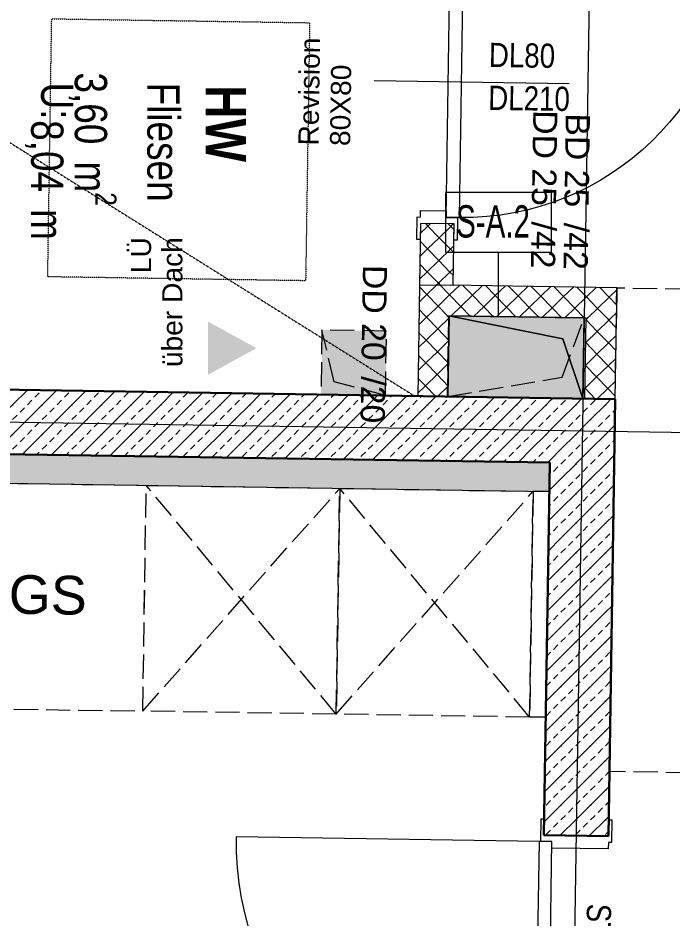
# Model space of a CAD drawing. Header units: metres. Extents: x -19025 to 34897, y -14024 to 26069.
# Drawn here: x -7452 to -5424, y 7532 to 10322 of the extents above; entities that cross this region are included whole.
import ezdxf
from ezdxf.enums import TextEntityAlignment as Align

# ---------------------------------------------------------------- set-up
doc = ezdxf.new("R2010")
doc.units = ezdxf.units.M
doc.header["$MEASUREMENT"] = 0
doc.linetypes.add('Strichlinie eng', pattern=[0.1, 0.075, -0.025])
for name, color, linetype in [('11__100 Achsraster', 7, 'Continuous'), ('120 Wand Innen tragend', 7, 'Continuous'), ('130 Wand Brandschutz', 7, 'Continuous'), ('130 Wand Innen', 7, 'Continuous'), ('230 Decke abgehaengt', 7, 'Continuous'), ('510 Moeblierung', 7, 'Continuous'), ('530 Küche', 7, 'Continuous'), ('721  Revisionstür', 7, 'Continuous'), ('721  Revisionstür Text', 7, 'Continuous'), ('810 Raumstempel', 7, 'Continuous'), ('870 Deckendurchbruchsymbol', 7, 'Continuous'), ('936 Beschriftung Aufbauten', 7, 'Continuous'), ('936 Beschriftung PP', 7, 'Continuous'), ('Neubau_130 Wand Innen', 7, 'Continuous')]:
    doc.layers.add(name, color=color, linetype=linetype)
doc.styles.add('ERSTELLTER_STIL_1', font='ARIALN.TTF')
doc.styles.add('ERSTELLTER_STIL_2', font='ARIALNB.TTF')
doc.styles.add('ERSTELLTER_STIL_3', font='arial.ttf')
doc.styles.add('ERSTELLTER_STIL_4', font='arialbd.ttf')
doc.styles.add('ERSTELLTER_STIL_7', font='ARIALN.TTF', dxfattribs={"width": 0.8})
doc.linetypes.add('Grenze Bezirk', pattern='A,0,[2,22HAUS116_412 STG1 _ 2.DG_IndexB_2026-08-161.Shx,S=0.001587,R=0,X=0,Y=0],-0.25,0', length=0.25)
pattern_1 = [(45, (0, 0), (-0.04596194, 0.04596194), [0.0195, -0.013]), (45, (-0.02298, 0.02298), (-0.04596194, 0.04596194), [0.065, 0])]
pattern_2 = [(134.12135, (0, 0), (0.03589335, 0.03480901), [0.05, 0]), (224.12135, (0, 0), (-0.03480901, 0.03589335), [0.05, 0])]
pattern_3 = [(44.1212, (0, 0), (-0.03480892, 0.03589344), [0.05, 0]), (134.1212, (0, 0), (0.03589344, 0.03480892), [0.05, 0])]
pattern_4 = [(314.12135, (0, 0), (0.03589335, 0.03480901), [0.05, 0]), (44.12135, (0, 0), (-0.03480901, 0.03589335), [0.05, 0])]

# ---------------------------------------------------------------- blocks, each defined once
blk = doc.blocks.new('HW_029_21_1', base_point=(-8.6257, 14.7354))
at = {"layer": '810 Raumstempel', "color": 7, "lineweight": 13, "char_height": 0.1, "attachment_point": 1, "rotation": 270, "style": 'ERSTELLTER_STIL_1'}
for s, insert in [('\\A1;{\\pql;\\pt0,0.05;\\fArial Narrow|b0|i0|c0|p0;\\W1.000000;3,60\\fArial Narrow|b0|i0|c0|p0;\\W1.000000;\\A1{\\H.66x;\\S^  ;}\\fArial Narrow|b0|i0|c0|p0;\\W1.000000; m\\fArial Narrow|b0|i0|c0|p0;\\W1.000000;\\A1{\\H.66x;\\S2^  ;}}', (-8.8981, 14.4567)), ('\\A1;{\\pql;\\pt0,0.05;\\fArial Narrow|b0|i0|c0|p0;\\W1.000000;8,04\\fArial Narrow|b0|i0|c0|p0;\\W1.000000;\\A1{\\H.66x;\\S^  ;}\\fArial Narrow|b0|i0|c0|p0;\\W1.000000; m\\fArial Narrow|b0|i0|c0|p0;\\W1.000000;\\A1{\\H.66x;\\S^  ;}}', (-9.0628, 14.3087))]:
    blk.add_mtext(s, dxfattribs=dict(at, insert=insert))
at = {"layer": '810 Raumstempel', "color": 7, "lineweight": 13}
for tag, height, style, p in [('DUMMY_892', 0.1, 'ERSTELLTER_STIL_1', (-8.8672, 14.4567)), ('DUMMY_891', 0.1, 'ERSTELLTER_STIL_1', (-8.7025, 14.4567)), ('perimeterCode', 0.1, 'ERSTELLTER_STIL_1', (-9.0319, 14.4254)), ('stFloorCovering', 0.1, 'ERSTELLTER_STIL_1', (-8.7025, 14.4254)), ('ROOM_NAME', 0.125, 'ERSTELLTER_STIL_2', (-8.4966, 14.4175)), ('DUMMY_890', 0.125, 'ERSTELLTER_STIL_2', (-8.4966, 14.2156))]:
    blk.add_attdef(tag, text='', height=height, rotation=270, dxfattribs=dict(at, style=style)).set_placement(p, align=Align.TOP_LEFT)
blk = doc.blocks.new('Küche-Hochschrank[13]_1', base_point=(-7.6166, 12.4582))
at = {"layer": '530 Küche', "color": 8, "linetype": 'Strichlinie eng', "lineweight": 5}
for p, q in [((-8.2165, 12.4674), (-7.6058, 13.1581)), ((-7.6166, 12.4582), (-8.2057, 13.1673))]:
    blk.add_line(p, q, dxfattribs=at)
at = {"layer": '530 Küche', "color": 8, "linetype": 'Strichlinie eng', "lineweight": 5, "flags": 128}
blk.add_lwpolyline([(-7.6166, 12.4582), (-8.2165, 12.4674), (-8.2057, 13.1673), (-7.6058, 13.1581)], close=True, dxfattribs=at)
blk = doc.blocks.new('Einbau Geschirrspüler 02 27[29]_1', base_point=(-9.4164, 12.4859))
at = {"layer": '530 Küche', "color": 8, "linetype": 'Strichlinie eng', "lineweight": 5}
for p, q in [((-9.4164, 12.4859), (-9.4056, 13.1858)), ((-9.4056, 13.1858), (-8.8057, 13.1766)), ((-8.8164, 12.4767), (-8.8057, 13.1766)), ((-9.4164, 12.4859), (-8.8164, 12.4767))]:
    blk.add_line(p, q, dxfattribs=at)
at = {"layer": '530 Küche', "color": 7, "lineweight": 13, "style": 'ERSTELLTER_STIL_3'}
blk.add_attdef('txt', text='', height=0.12, rotation=359.1212, dxfattribs=at).set_placement((-9.111, 12.8371), align=Align.MIDDLE_CENTER)
blk = doc.blocks.new('Unterschrank Einzeltür 24[73]_1', base_point=(-7.5666, 12.4574))
at = {"layer": '530 Küche', "color": 8, "linetype": 'Strichlinie eng', "lineweight": 5}
for p, q in [((-7.6166, 12.4582), (-7.6058, 13.1582)), ((-7.5558, 13.1574), (-7.6058, 13.1582)), ((-7.5666, 12.4574), (-7.5558, 13.1574)), ((-7.5666, 12.4574), (-7.6166, 12.4582))]:
    blk.add_line(p, q, dxfattribs=at)
blk = doc.blocks.new('Garderobe 01 27[78]_1', base_point=(-6.8962, 13.7823))
at = {"layer": '510 Moeblierung', "color": 253, "linetype": 'Strichlinie eng', "lineweight": 9, "true_color": 0x9f9f9f}
for p, q in [((-6.9162, 13.7826), (-6.9392, 12.2828)), ((-6.8962, 13.7823), (-6.9162, 13.7826)), ((-6.9077, 13.0324), (-6.9277, 13.0327))]:
    blk.add_line(p, q, dxfattribs=at)
at = {"layer": '510 Moeblierung', "color": 253, "linetype": 'Strichlinie eng', "lineweight": 9, "true_color": 0x9f9f9f, "flags": 128}
blk.add_lwpolyline([(-6.8962, 13.7823), (-6.9192, 12.2824), (-7.3692, 12.2894), (-7.3461, 13.7892)], close=True, dxfattribs=at)
blk = doc.blocks.new('Wand_44_1', base_point=(-7.4559, 13.1558))
at = {"layer": '130 Wand Innen', "linetype": 'Continuous', "lineweight": 13, "true_color": 0xa7a7a7}
h = blk.add_hatch(dxfattribs=at)
h.set_pattern_fill('GIPSKARTONWAND_0001', color=253, style=0, pattern_type=2)
h.set_pattern_definition([(44.1214, (0, 0), (-0.03480904, 0.03589332), [0.05, 0]), (134.1214, (0, 0), (0.03589332, 0.03480904), [0.05, 0])])
h.paths.add_polyline_path([(-7.5545, 13.2473), (-12.5402, 13.3238), (-12.5416, 13.2338), (-7.5559, 13.1573)])
at = {"layer": '130 Wand Innen', "color": 7, "linetype": 'Continuous', "lineweight": 13, "flags": 128}
for points in [[(-7.5545, 13.2473), (-12.5402, 13.3238)], [(-12.5416, 13.2338), (-7.5559, 13.1573)], [(-7.5559, 13.1573), (-7.5545, 13.2473)]]:
    blk.add_lwpolyline(points, dxfattribs=at)
blk = doc.blocks.new('Zargentür 1-Fl 27_4')
at = {"layer": '120 Wand Innen tragend', "color": 7, "linetype": 'Continuous', "lineweight": 13}
for p, q in [((0.47, 0.015), (0.47, 0.955)), ((-0.47, 0.01), (-0.54, 0.01)), ((-0.54, 0.01), (-0.54, 0)), ((-0.54, 0), (-0.49, 0)), ((-0.49, 0), (-0.49, -0.2)), ((-0.47, 0.015), (-0.47, -0.025)), ((0.47, 0.015), (-0.47, 0.015)), ((-0.47, -0.025), (-0.47, 0.01)), ((0.47, -0.025), (0.47, 0.015)), ((0.47, -0.025), (0.47, 0.01)), ((0.47, 0.01), (0.54, 0.01)), ((0.54, 0), (0.49, 0)), ((0.49, 0), (0.49, -0.2)), ((0.54, 0.01), (0.54, 0)), ((-0.45, -0.025), (-0.47, -0.025)), ((-0.47, -0.025), (0.47, -0.025)), ((-0.45, -0.2), (-0.45, -0.025)), ((0.45, -0.2), (0.45, -0.025)), ((0.45, -0.025), (0.47, -0.025)), ((-0.49, -0.2), (-0.54, -0.2)), ((-0.54, -0.2), (-0.54, -0.21)), ((-0.54, -0.21), (-0.47, -0.21)), ((-0.47, -0.21), (-0.47, -0.2)), ((-0.47, -0.2), (-0.45, -0.2)), ((0.47, -0.2), (0.45, -0.2)), ((0.47, -0.21), (0.47, -0.2)), ((0.54, -0.21), (0.47, -0.21)), ((0.49, -0.2), (0.54, -0.2)), ((0.54, -0.2), (0.54, -0.21))]:
    blk.add_line(p, q, dxfattribs=at)
at = {"layer": '120 Wand Innen tragend', "color": 7, "linetype": 'Continuous', "lineweight": 30}
for p, q in [((-0.49, -0.2), (-0.49, 0)), ((-0.49, -0.2), (-0.49, 0)), ((0.49, -0.2), (0.49, 0)), ((0.49, -0.2), (0.49, 0))]:
    blk.add_line(p, q, dxfattribs=at)
at = {"layer": '120 Wand Innen tragend', "color": 7, "linetype": 'Continuous', "lineweight": 13}
blk.add_arc((0.47, 0.015), 0.94, 90, 180, dxfattribs=at)
blk = doc.blocks.new('T Marker AUT 27_11')
at = {"layer": '120 Wand Innen tragend', "color": 7, "linetype": 'Continuous', "lineweight": 13}
blk.add_line((0, -0.6882), (0, 0.05), dxfattribs=at)
at = {"layer": '120 Wand Innen tragend', "color": 7, "lineweight": 13, "style": 'ERSTELLTER_STIL_1'}
for tag, height, rotation, p in [('DUMMY_271', 0.075, 90, (-0.0029, -0.202)), ('DUMMY_273', 0.075, 90, (0.13, -0.202)), ('DUMMY_274', 0.05, 90, (0.08, -0.0801)), ('widthPrefix1st20_0', 0.075, 90, (-0.0029, -0.4846)), ('DUMMY_272', 0.05, 90, (-0.0529, -0.1284)), ('widthPrefix1st20_1', 0.075, 90, (0.13, -0.5328)), ('DUMMY_269', 0.05, 90, (-0.0529, -0.3)), ('DUMMY_270', 0.05, 90, (0.08, -0.3)), ('AC_WIDO_ID', 0.075, 0.8787, (-0.0571, -0.7804))]:
    blk.add_attdef(tag, text='', height=height, rotation=rotation, dxfattribs=at).set_placement(p, align=Align.BOTTOM_LEFT)
for tag, height, p in [('DUMMY_268', 0.05, (0.2532, -0.0358)), ('AC_SillPrefix_STUK', 0.075, (-0.2705, -0.0765))]:
    blk.add_attdef(tag, text='', height=height, dxfattribs=at).set_placement(p, align=Align.BOTTOM_LEFT)
blk = doc.blocks.new('Wand_49_1', base_point=(-7.453, 13.3458))
at = {"layer": '120 Wand Innen tragend', "linetype": 'Continuous', "lineweight": 0, "true_color": 0x000000}
h = blk.add_hatch(dxfattribs=at)
h.set_pattern_fill('BETON__BEWEHRT_SN46_0001', color=18, style=0, pattern_type=2)
h.set_pattern_definition(pattern_1)
h.paths.add_polyline_path([(-7.5514, 13.4473), (-7.5545, 13.2473), (-7.3514, 13.4442)])
h = blk.add_hatch(dxfattribs=at)
h.set_pattern_fill('BETON__BEWEHRT_SN46_0001', color=18, style=0, pattern_type=2)
h.set_pattern_definition(pattern_1)
h.paths.add_polyline_path([(-7.5545, 13.2473), (-7.3545, 13.2442), (-7.3514, 13.4442)])
h = blk.add_hatch(dxfattribs=at)
h.set_pattern_fill('BETON__BEWEHRT_SN46_0001', color=18, style=0, pattern_type=2)
h.set_pattern_definition(pattern_1)
h.paths.add_polyline_path([(-7.5722, 12.0924), (-7.3722, 12.0894), (-7.3545, 13.2442), (-7.5545, 13.2473)])
at = {"layer": '120 Wand Innen tragend', "color": 7, "linetype": 'Continuous', "lineweight": 30}
blk.add_line((-7.3722, 12.0894), (-7.5722, 12.0924), dxfattribs=at)
at = {"layer": '120 Wand Innen tragend', "color": 7, "linetype": 'Continuous', "lineweight": 30, "flags": 128}
for points in [[(-7.3514, 13.4442), (-7.5514, 13.4473)], [(-7.3722, 12.0894), (-7.3514, 13.4442)], [(-7.5545, 13.2473), (-7.5722, 12.0924)]]:
    blk.add_lwpolyline(points, dxfattribs=at)
at = {"layer": '120 Wand Innen tragend', "color": 7, "linetype": 'Continuous', "lineweight": 13, "rotation": 89.12134547506537}
blk.add_blockref('Zargentür 1-Fl 27_4', (-7.5797, 11.6025), dxfattribs=at)
at = {"layer": '120 Wand Innen tragend', "color": 7, "lineweight": 13}
ref = blk.add_blockref('T Marker AUT 27_11', (-7.3797, 11.5994), dxfattribs=dict(at, rotation=269.1213454750654))
ref.add_attrib('widthPrefix1st20', 'DL90', dxfattribs={"color": 7, "lineweight": 13, "height": 0.075, "rotation": 359.1213, "style": 'ERSTELLTER_STIL_1'}).set_placement((-7.8872, 11.6331), align=Align.BOTTOM_LEFT)
ref.add_attrib('widthPrefix1st20_1', 'DL210', dxfattribs={"color": 7, "lineweight": 13, "height": 0.075, "rotation": 359.1213, "style": 'ERSTELLTER_STIL_1'}).set_placement((-7.9375, 11.5009), align=Align.BOTTOM_LEFT)
ref.add_attrib('AC_SillPrefix_STUK', 'STUK +11,31', dxfattribs={"color": 7, "lineweight": 13, "height": 0.075, "rotation": 269.1213, "style": 'ERSTELLTER_STIL_1'}).set_placement((-7.4614, 11.8805), align=Align.BOTTOM_LEFT)
ref.add_attrib('AC_WIDO_ID', 'GL', dxfattribs={"color": 7, "lineweight": 13, "height": 0.075, "rotation": 270, "style": 'ERSTELLTER_STIL_1'}).set_placement((-8.1821, 11.6918), align=Align.BOTTOM_LEFT)
ref.add_attrib('DUMMY_271', '98', dxfattribs={"color": 7, "lineweight": 13, "height": 0.075, "rotation": 359.1213, "style": 'ERSTELLTER_STIL_1'}).set_placement((-7.6047, 11.6288), align=Align.BOTTOM_LEFT)
ref.add_attrib('DUMMY_273', '231', dxfattribs={"color": 7, "lineweight": 13, "height": 0.075, "rotation": 359.1213, "style": 'ERSTELLTER_STIL_1'}).set_placement((-7.6067, 11.4959), align=Align.BOTTOM_LEFT)
blk = doc.blocks.new('Wanddurchbruch  - ACB')
at = {"layer": '120 Wand Innen tragend', "linetype": 'Continuous', "lineweight": 0, "true_color": 0x3f3f3f}
for points in [[(-0.1137, 0.7438), (-0.1058, 0.2287), (-0.0158, 0.2301), (-0.0237, 0.7451)], [(-0.0064, 0.7077), (0.0009, 0.2354), (0.0909, 0.2368), (0.0836, 0.7091)]]:
    blk.add_hatch(color=250, dxfattribs=at).paths.add_polyline_path(points)
at = {"layer": '120 Wand Innen tragend', "linetype": 'Continuous', "lineweight": 0, "true_color": 0xffffff}
blk.add_hatch(color=7, dxfattribs=at).paths.add_polyline_path([(-0.075, 0), (0.075, 0), (0.075, 0.2), (-0.075, 0.2)])
at = {"layer": '120 Wand Innen tragend', "color": 7, "linetype": 'Continuous', "lineweight": 18}
for p, q in [((0.075, 0.2), (-0.075, 0.2)), ((-0.075, 0), (0.075, 0.2)), ((0.075, 0), (-0.075, 0.2)), ((-0.075, 0), (0.075, 0))]:
    blk.add_line(p, q, dxfattribs=at)
at = {"layer": '120 Wand Innen tragend', "color": 7, "linetype": 'Continuous', "lineweight": 13}
for p, q in [((-0.075, 0.2), (-0.075, 0)), ((0.075, 0.2), (-0.075, 0.2)), ((0.075, 0), (0.075, 0.2)), ((-0.075, 0), (0.075, 0))]:
    blk.add_line(p, q, dxfattribs=at)
at = {"layer": '120 Wand Innen tragend', "color": 7, "lineweight": 13, "style": 'ERSTELLTER_STIL_3'}
for tag, p in [('zeileZ', (-0.0647, 0.4906)), ('mal', (0.0423, 0.4759))]:
    blk.add_attdef(tag, text='', height=0.075, rotation=270.8787, dxfattribs=at).set_placement(p, align=Align.MIDDLE_CENTER)
blk = doc.blocks.new('Wand_59_1', base_point=(-10.6311, 13.3945))
at = {"layer": '120 Wand Innen tragend', "linetype": 'Continuous', "lineweight": 0, "true_color": 0x000000}
h = blk.add_hatch(dxfattribs=at)
h.set_pattern_fill('BETON__BEWEHRT_SN46_0001', color=18, style=0, pattern_type=2)
h.set_pattern_definition(pattern_1)
h.paths.add_polyline_path([(-10.6295, 13.4945), (-10.6326, 13.2945), (-10.1458, 13.2871), (-10.1428, 13.487)])
h = blk.add_hatch(dxfattribs=at)
h.set_pattern_fill('BETON__BEWEHRT_SN46_0001', color=18, style=0, pattern_type=2)
h.set_pattern_definition(pattern_1)
h.paths.add_polyline_path([(-9.9928, 13.4847), (-9.9958, 13.2848), (-7.5545, 13.2473), (-7.5514, 13.4473)])
at = {"layer": '120 Wand Innen tragend', "color": 7, "linetype": 'Continuous', "lineweight": 30, "flags": 128}
for points in [[(-10.6295, 13.4945), (-10.6326, 13.2945)], [(-10.1428, 13.487), (-10.4425, 13.4916)], [(-7.5514, 13.4473), (-9.9928, 13.4847)], [(-10.6326, 13.2945), (-10.1458, 13.2871)], [(-9.9958, 13.2848), (-7.5545, 13.2473)]]:
    blk.add_lwpolyline(points, dxfattribs=at)
at = {"layer": '120 Wand Innen tragend', "color": 7, "linetype": 'Continuous', "lineweight": 13}
ref = blk.add_blockref('Wanddurchbruch  - ACB', (-10.0708, 13.2859), dxfattribs=dict(at, rotation=359.1211930973007))
ref.add_attrib('mal', 'WD 15/15', dxfattribs={"color": 7, "lineweight": 13, "height": 0.075, "rotation": 269.9998, "style": 'ERSTELLTER_STIL_3'}).set_placement((-10.0213, 13.7611), align=Align.MIDDLE_CENTER)
ref.add_attrib('zeileZ', 'UK=RDOK', dxfattribs={"color": 7, "lineweight": 13, "height": 0.075, "rotation": 269.9998, "style": 'ERSTELLTER_STIL_3'}).set_placement((-10.1281, 13.7774), align=Align.MIDDLE_CENTER)
blk = doc.blocks.new('Wand_61_1', base_point=(-7.8703, 13.3522))
at = {"layer": '130 Wand Brandschutz', "linetype": 'Continuous', "lineweight": 13, "true_color": 0xffaacd}
h = blk.add_hatch(dxfattribs=at)
h.set_pattern_fill('GIPSKARTONWAND_0001', color=231, style=0, pattern_type=2)
h.set_pattern_definition(pattern_2)
h.paths.add_polyline_path([(-7.96, 13.7036), (-7.865, 13.7021), (-7.9585, 13.7986)])
h = blk.add_hatch(dxfattribs=at)
h.set_pattern_fill('GIPSKARTONWAND_0001', color=231, style=0, pattern_type=2)
h.set_pattern_definition(pattern_2)
h.paths.add_polyline_path([(-7.9585, 13.7986), (-7.865, 13.7021), (-7.8635, 13.7971)])
h = blk.add_hatch(dxfattribs=at)
h.set_pattern_fill('GIPSKARTONWAND_0001', color=231, style=0, pattern_type=2)
h.set_pattern_definition(pattern_2)
h.paths.add_polyline_path([(-7.96, 13.7036), (-7.9638, 13.4536), (-7.8688, 13.4522), (-7.865, 13.7021)])
at = {"layer": '130 Wand Brandschutz', "color": 7, "linetype": 'Continuous', "lineweight": 13, "flags": 128}
for points in [[(-7.9585, 13.7986), (-7.9638, 13.4536)], [(-7.9585, 13.7986), (-7.8635, 13.7971)], [(-7.8688, 13.4522), (-7.865, 13.7021)], [(-7.8688, 13.4522), (-7.9638, 13.4536)]]:
    blk.add_lwpolyline(points, dxfattribs=at)
blk = doc.blocks.new('Wand_62_1', base_point=(-7.865, 13.7021))
at = {"layer": '130 Wand Brandschutz', "linetype": 'Continuous', "lineweight": 13, "true_color": 0xffaacd}
h = blk.add_hatch(dxfattribs=at)
h.set_pattern_fill('GIPSKARTONWAND_0001', color=231, style=0, pattern_type=2)
h.set_pattern_definition(pattern_3)
h.paths.add_polyline_path([(-7.4411, 13.7906), (-7.8635, 13.7971), (-7.865, 13.7021), (-7.4426, 13.6956)])
h = blk.add_hatch(dxfattribs=at)
h.set_pattern_fill('GIPSKARTONWAND_0001', color=231, style=0, pattern_type=2)
h.set_pattern_definition(pattern_3)
h.paths.add_polyline_path([(-7.4411, 13.7906), (-7.4426, 13.6956), (-7.3461, 13.7892)])
h = blk.add_hatch(dxfattribs=at)
h.set_pattern_fill('GIPSKARTONWAND_0001', color=231, style=0, pattern_type=2)
h.set_pattern_definition(pattern_3)
h.paths.add_polyline_path([(-7.4426, 13.6956), (-7.3476, 13.6942), (-7.3461, 13.7892)])
at = {"layer": '130 Wand Brandschutz', "color": 7, "linetype": 'Continuous', "lineweight": 13, "flags": 128}
for points in [[(-7.3461, 13.7892), (-7.8635, 13.7971)], [(-7.3461, 13.7892), (-7.3476, 13.6942)], [(-7.865, 13.7021), (-7.4426, 13.6956)]]:
    blk.add_lwpolyline(points, dxfattribs=at)
blk = doc.blocks.new('Wand_63_1', base_point=(-7.4426, 13.6956))
at = {"layer": '130 Wand Brandschutz', "linetype": 'Continuous', "lineweight": 13, "true_color": 0xffaacd}
h = blk.add_hatch(dxfattribs=at)
h.set_pattern_fill('GIPSKARTONWAND_0001', color=231, style=0, pattern_type=2)
h.set_pattern_definition([(314.1212, (0, 0), (0.03589344, 0.03480892), [0.05, 0]), (44.1212, (0, 0), (-0.03480892, 0.03589344), [0.05, 0])])
h.paths.add_polyline_path([(-7.4426, 13.6956), (-7.4464, 13.4457), (-7.3514, 13.4442), (-7.3476, 13.6942)])
at = {"layer": '130 Wand Brandschutz', "color": 7, "linetype": 'Continuous', "lineweight": 13, "flags": 128}
for points in [[(-7.4426, 13.6956), (-7.4464, 13.4457)], [(-7.3514, 13.4442), (-7.3476, 13.6942)], [(-7.4464, 13.4457), (-7.3514, 13.4442)]]:
    blk.add_lwpolyline(points, dxfattribs=at)
blk = doc.blocks.new('Zargentür 1-Fl 27_11')
at = {"layer": 'Neubau_130 Wand Innen', "color": 7, "linetype": 'Continuous', "lineweight": 13}
for p, q in [((0.42, 0.015), (0.42, 0.855)), ((-0.42, 0.01), (-0.49, 0.01)), ((-0.49, 0.01), (-0.49, 0)), ((-0.49, 0), (-0.44, 0)), ((-0.44, 0), (-0.44, -0.105)), ((-0.44, 0), (-0.44, -0.105)), ((-0.44, 0), (-0.44, -0.105)), ((-0.42, 0.015), (-0.42, -0.025)), ((0.42, 0.015), (-0.42, 0.015)), ((-0.42, -0.025), (-0.42, 0.01)), ((0.42, -0.025), (0.42, 0.015)), ((0.42, -0.025), (0.42, 0.01)), ((0.42, 0.01), (0.49, 0.01)), ((0.49, 0), (0.44, 0)), ((0.44, 0), (0.44, -0.105)), ((0.44, 0), (0.44, -0.105)), ((0.44, 0), (0.44, -0.105)), ((0.49, 0.01), (0.49, 0)), ((-0.4, -0.025), (-0.42, -0.025)), ((-0.42, -0.025), (0.42, -0.025)), ((-0.4, -0.105), (-0.4, -0.025)), ((0.4, -0.105), (0.4, -0.025)), ((0.4, -0.025), (0.42, -0.025)), ((-0.44, -0.105), (-0.49, -0.105)), ((-0.49, -0.105), (-0.49, -0.115)), ((-0.42, -0.115), (-0.42, -0.105)), ((-0.42, -0.105), (-0.4, -0.105)), ((0.42, -0.105), (0.4, -0.105)), ((0.42, -0.115), (0.42, -0.105)), ((0.44, -0.105), (0.49, -0.105)), ((0.49, -0.105), (0.49, -0.115)), ((-0.49, -0.115), (-0.42, -0.115)), ((0.49, -0.115), (0.42, -0.115))]:
    blk.add_line(p, q, dxfattribs=at)
blk.add_arc((0.42, 0.015), 0.84, 90, 180, dxfattribs=at)
blk = doc.blocks.new('T Marker 21_2')
at = {"layer": 'Neubau_130 Wand Innen', "color": 7, "linetype": 'Continuous', "lineweight": 13}
blk.add_line((0, -0.455), (0, 0.15), dxfattribs=at)
at = {"layer": 'Neubau_130 Wand Innen', "color": 7, "lineweight": 13, "style": 'ERSTELLTER_STIL_1'}
for tag, p in [('gs_width_select_pref_50_1', (-0.13, -0.182)), ('gs_width_select_pref_50_0', (0.0029, -0.182))]:
    blk.add_attdef(tag, text='', height=0.075, rotation=270, dxfattribs=at).set_placement(p, align=Align.BOTTOM_LEFT)
blk = doc.blocks.new('Wand_102_1', base_point=(-7.9585, 13.7986))
at = {"layer": 'Neubau_130 Wand Innen', "linetype": 'Continuous', "lineweight": 13, "true_color": 0xa7a7a7}
h = blk.add_hatch(dxfattribs=at)
h.set_pattern_fill('GIPSKARTONWAND_0001', color=253, style=0, pattern_type=2)
h.set_pattern_definition(pattern_4)
h.paths.add_polyline_path([(-7.9396, 15.0323), (-7.9421, 14.8685), (-7.8371, 14.8669), (-7.8346, 15.0307)])
h = blk.add_hatch(dxfattribs=at)
h.set_pattern_fill('GIPSKARTONWAND_0001', color=253, style=0, pattern_type=2)
h.set_pattern_definition(pattern_4)
h.paths.add_polyline_path([(-7.9585, 13.7986), (-7.8535, 13.797), (-7.8506, 13.987), (-7.9556, 13.9886)])
at = {"layer": 'Neubau_130 Wand Innen', "color": 7, "linetype": 'Continuous', "lineweight": 13}
for p, q in [((-7.8371, 14.8669), (-7.9421, 14.8685)), ((-7.8506, 13.987), (-7.9556, 13.9886))]:
    blk.add_line(p, q, dxfattribs=at)
at = {"layer": 'Neubau_130 Wand Innen', "color": 7, "linetype": 'Continuous', "lineweight": 13, "flags": 128}
for points in [[(-7.9396, 15.0323), (-7.9421, 14.8685)], [(-7.8346, 15.0307), (-7.9396, 15.0323)], [(-7.8371, 14.8669), (-7.8346, 15.0307)], [(-7.9556, 13.9886), (-7.9585, 13.7986)], [(-7.8535, 13.797), (-7.8506, 13.987)], [(-7.9585, 13.7986), (-7.8535, 13.797)]]:
    blk.add_lwpolyline(points, dxfattribs=at)
at = {"layer": 'Neubau_130 Wand Innen', "color": 7, "linetype": 'Continuous', "lineweight": 13, "xscale": -1, "rotation": 269.1213454750653}
blk.add_blockref('Zargentür 1-Fl 27_11', (-7.8439, 14.4269), dxfattribs=at)
at = {"layer": 'Neubau_130 Wand Innen', "color": 7, "lineweight": 13}
ref = blk.add_blockref('T Marker 21_2', (-7.9488, 14.4286), dxfattribs=dict(at, rotation=89.12134547506528))
ref.add_attrib('gs_width_select_pref_50', 'DL80', dxfattribs={"color": 7, "lineweight": 13, "height": 0.075, "rotation": 359.1213, "style": 'ERSTELLTER_STIL_1'}).set_placement((-7.7438, 14.4513), align=Align.BOTTOM_LEFT)
ref.add_attrib('gs_width_select_pref_50_1', 'DL210', dxfattribs={"color": 7, "lineweight": 13, "height": 0.075, "rotation": 359.1213, "style": 'ERSTELLTER_STIL_1'}).set_placement((-7.7459, 14.3184), align=Align.BOTTOM_LEFT)
blk = doc.blocks.new('Gebäudeeingang 27')
at = {"layer": '936 Beschriftung PP', "linetype": 'Continuous', "lineweight": 0, "true_color": 0x000000}
blk.add_hatch(color=18, dxfattribs=at).paths.add_polyline_path([(-0.075, 0.0825), (-0.075, -0.0825), (0.075, 0)])
blk = doc.blocks.new('Bodendurchbruch Symbol 27[123]_1', base_point=(-7.4514, 13.4457))
at = {"layer": '870 Deckendurchbruchsymbol', "linetype": 'Continuous', "lineweight": 13, "true_color": 0xd40000}
blk.add_hatch(color=12, dxfattribs=at).paths.add_polyline_path([(-7.4514, 13.4457), (-7.4476, 13.6957), (-7.8675, 13.7022), (-7.514, 13.6313)])
at = {"layer": '870 Deckendurchbruchsymbol', "color": 12, "linetype": 'Continuous', "lineweight": 13, "true_color": 0xd40000, "flags": 128}
for points in [[(-7.514, 13.6313), (-7.8675, 13.7022), (-7.8714, 13.4522), (-7.4514, 13.4457)], [(-7.4514, 13.4457), (-7.4476, 13.6957), (-7.8675, 13.7022), (-7.514, 13.6313)]]:
    blk.add_lwpolyline(points, close=True, dxfattribs=at)
at = {"layer": '870 Deckendurchbruchsymbol', "color": 12, "lineweight": 13, "true_color": 0xd40000, "insert": (-7.5302, 14.069), "char_height": 0.075, "attachment_point": 8, "rotation": 269.1212, "style": 'ERSTELLTER_STIL_3'}
blk.add_mtext('\\A1;{\\pqc;\\pt0;\\fArial|b0|i0|c0|p0;\\c204;\\W1.000000;BD 25\\fArial|b0|i0|c0|p0;\\W1.000000;\\A1{\\H.66x;\\S^  ;}\\fArial|b0|i0|c0|p0;\\W1.000000; /42\\fArial|b0|i0|c0|p0;\\W1.000000;\\A1{\\H.66x;\\S^  ;}\\fArial|b0|i0|c0|p0;\\W1.000000;\\fArial|b0|i0|c0|p0;\\W1.000000;\\A1{\\H.66x;\\S^  ;}}', dxfattribs=at)
blk = doc.blocks.new('Bodendurchbruch Symbol 27[125]_1', base_point=(-7.4476, 13.6957))
at = {"layer": '870 Deckendurchbruchsymbol', "linetype": 'Continuous', "lineweight": 0, "true_color": 0x1f0000}
blk.add_hatch(color=18, dxfattribs=at).paths.add_polyline_path([(-7.4514, 13.4457), (-7.4476, 13.6957), (-7.8675, 13.7022), (-7.8714, 13.4522)])
at = {"layer": '870 Deckendurchbruchsymbol', "color": 12, "linetype": 'Strichlinie eng', "lineweight": 13, "true_color": 0xd40000}
for p, q in [((-7.5159, 13.5122), (-7.4476, 13.6957)), ((-7.8714, 13.4522), (-7.5159, 13.5122))]:
    blk.add_line(p, q, dxfattribs=at)
at = {"layer": '870 Deckendurchbruchsymbol', "color": 12, "linetype": 'Strichlinie eng', "lineweight": 13, "true_color": 0xd40000, "flags": 128}
blk.add_lwpolyline([(-7.4514, 13.4457), (-7.8714, 13.4522), (-7.8675, 13.7022), (-7.4476, 13.6957)], close=True, dxfattribs=at)
at = {"layer": '870 Deckendurchbruchsymbol', "color": 12, "lineweight": 13, "true_color": 0xd40000, "insert": (-7.6313, 14.076), "char_height": 0.075, "attachment_point": 8, "rotation": 269.1212, "style": 'ERSTELLTER_STIL_3'}
blk.add_mtext('\\A1;{\\pqc;\\pt0;\\fArial|b0|i0|c0|p0;\\c204;\\W1.000000;DD 25\\fArial|b0|i0|c0|p0;\\W1.000000;\\A1{\\H.66x;\\S^  ;}\\fArial|b0|i0|c0|p0;\\W1.000000; /42\\fArial|b0|i0|c0|p0;\\W1.000000;\\A1{\\H.66x;\\S^  ;}\\fArial|b0|i0|c0|p0;\\W1.000000;\\fArial|b0|i0|c0|p0;\\W1.000000;\\A1{\\H.66x;\\S^  ;}}', dxfattribs=at)
blk = doc.blocks.new('Etikett_7_1', base_point=(-7.7134, 13.6998))
at = {"layer": '936 Beschriftung Aufbauten', "color": 7, "linetype": 'Continuous', "lineweight": 13}
blk.add_line((-7.7134, 13.6998), (-7.7134, 13.8998), dxfattribs=at)
at = {"layer": '936 Beschriftung Aufbauten', "color": 7, "linetype": 'Continuous', "lineweight": 13, "flags": 128}
blk.add_lwpolyline([(-7.549, 13.8998), (-7.549, 14.0845), (-7.8778, 14.0845), (-7.8778, 13.8998)], close=True, dxfattribs=at)
at = {"layer": '936 Beschriftung Aufbauten', "color": 7, "lineweight": 13, "insert": (-7.7134, 14.045), "char_height": 0.1, "attachment_point": 2, "style": 'ERSTELLTER_STIL_7'}
blk.add_mtext('\\A1;{\\pqc;\\pt0,1;\\fArial Narrow|b0|i0|c0|p0;\\W0.800000;S-A.2\\fArial Narrow|b0|i0|c0|p0;\\W0.800000;\\A1{\\H.66x;\\S^  ;}\\fArial Narrow|b0|i0|c0|p0;\\W0.800000;\\fArial Narrow|b0|i0|c0|p0;\\W0.800000;\\A1{\\H.66x;\\S^  ;}\\fArial Narrow|b0|i0|c0|p0;\\W0.800000; \\fArial Narrow|b0|i0|c0|p0;\\W0.800000;\\fArial Narrow|b0|i0|c0|p0;\\W0.800000;\\fArial Narrow|b0|i0|c0|p0;\\W0.800000;\\fArial Narrow|b0|i0|c0|p0;\\W0.800000;\\fArial Narrow|b0|i0|c0|p0;\\W0.800000;\\fArial Narrow|b0|i0|c0|p0;\\W0.800000;\\fArial Narrow|b0|i0|c0|p0;\\W0.800000;\\fArial Narrow|b0|i0|c0|p0;\\W0.800000;\\fArial Narrow|b0|i0|c0|p0;\\W0.800000;\\fArial Narrow|b0|i0|c0|p0;\\W0.800000;\\fArial Narrow|b0|i0|c0|p0;\\W0.800000;\\fArial Narrow|b0|i0|c0|p0;\\W0.800000;\\fArial Narrow|b0|i0|c0|p0;\\W0.800000;\\fArial Narrow|b0|i0|c0|p0;\\W0.800000;\\fArial Narrow|b0|i0|c0|p0;\\W0.800000;\\fArial Narrow|b0|i0|c0|p0;\\W0.800000;\\fArial Narrow|b0|i0|c0|p0;\\W0.800000;\\fArial Narrow|b0|i0|c0|p0;\\W0.800000;\\fArial Narrow|b0|i0|c0|p0;\\W0.800000;\\fArial Narrow|b0|i0|c0|p0;\\W0.800000;\\fArial Narrow|b0|i0|c0|p0;\\W0.800000;\\fArial Narrow|b0|i0|c0|p0;\\W0.800000;\\fArial Narrow|b0|i0|c0|p0;\\W0.800000;\\fArial Narrow|b0|i0|c0|p0;\\W0.800000;\\fArial Narrow|b0|i0|c0|p0;\\W0.800000;\\fArial Narrow|b0|i0|c0|p0;\\W0.800000;\\fArial Narrow|b0|i0|c0|p0;\\W0.800000;\\fArial Narrow|b0|i0|c0|p0;\\W0.800000;\\fArial Narrow|b0|i0|c0|p0;\\W0.800000;\\fArial Narrow|b0|i0|c0|p0;\\W0.800000;\\fArial Narrow|b0|i0|c0|p0;\\W0.800000;\\fArial Narrow|b0|i0|c0|p0;\\W0.800000;\\fArial Narrow|b0|i0|c0|p0;\\W0.800000;\\fArial Narrow|b0|i0|c0|p0;\\W0.800000;\\fArial Narrow|b0|i0|c0|p0;\\W0.800000;\\fArial Narrow|b0|i0|c0|p0;\\W0.800000;\\fArial Narrow|b0|i0|c0|p0;\\W0.800000;\\fArial Narrow|b0|i0|c0|p0;\\W0.800000;\\fArial Narrow|b0|i0|c0|p0;\\W0.800000;\\fArial Narrow|b0|i0|c0|p0;\\W0.800000;\\fArial Narrow|b0|i0|c0|p0;\\W0.800000;\\fArial Narrow|b0|i0|c0|p0;\\W0.800000;\\fArial Narrow|b0|i0|c0|p0;\\W0.800000;}', dxfattribs=at)
blk = doc.blocks.new('Standard-Rastermarker_7')
at = {"layer": '11__100 Achsraster', "color": 8, "linetype": 'Grenze Bezirk', "lineweight": 5}
blk.add_line((1.041, 0), (13.7398, 0), dxfattribs=at)
at = {"layer": '11__100 Achsraster', "color": 8, "lineweight": 5, "style": 'ERSTELLTER_STIL_4'}
blk.add_attdef('AC_MarkerText_1', text='', height=0.2, rotation=270.8788, dxfattribs=at).set_placement((-0.1043, -0.0435), align=Align.TOP_CENTER)
blk = doc.blocks.new('Standard-Rastermarker_9')
at = {"layer": '11__100 Achsraster', "color": 8, "linetype": 'Grenze Bezirk', "lineweight": 5}
blk.add_line((1, 0), (21.1271, 0), dxfattribs=at)
at = {"layer": '11__100 Achsraster', "color": 8, "lineweight": 5, "style": 'ERSTELLTER_STIL_4'}
blk.add_attdef('AC_MarkerText_1', text='', height=0.2, rotation=0.8788, dxfattribs=at).set_placement((22.3749, 0.1), align=Align.TOP_CENTER)
blk = doc.blocks.new('Küche-Hochschrank[142]_1', base_point=(-8.2165, 12.4674))
at = {"layer": '530 Küche', "color": 8, "linetype": 'Strichlinie eng', "lineweight": 5}
for p, q in [((-8.2165, 12.4674), (-8.8057, 13.1766)), ((-8.8164, 12.4767), (-8.2057, 13.1673))]:
    blk.add_line(p, q, dxfattribs=at)
at = {"layer": '530 Küche', "color": 8, "linetype": 'Strichlinie eng', "lineweight": 5, "flags": 128}
blk.add_lwpolyline([(-8.2165, 12.4674), (-8.8164, 12.4767), (-8.8057, 13.1766), (-8.2057, 13.1673)], close=True, dxfattribs=at)
blk = doc.blocks.new('Bodendurchbruch Symbol 27[162]_1', base_point=(-8.2607, 13.6582))
at = {"layer": '870 Deckendurchbruchsymbol', "linetype": 'Continuous', "lineweight": 0, "true_color": 0x1f0000}
blk.add_hatch(color=18, dxfattribs=at).paths.add_polyline_path([(-8.2638, 13.4582), (-8.0638, 13.4551), (-8.0607, 13.6551), (-8.2607, 13.6582)])
at = {"layer": '870 Deckendurchbruchsymbol', "color": 12, "linetype": 'Strichlinie eng', "lineweight": 13, "true_color": 0xd40000}
for p, q in [((-8.2227, 13.498), (-8.2607, 13.6582)), ((-8.0638, 13.4551), (-8.2227, 13.498))]:
    blk.add_line(p, q, dxfattribs=at)
at = {"layer": '870 Deckendurchbruchsymbol', "color": 12, "linetype": 'Strichlinie eng', "lineweight": 13, "true_color": 0xd40000, "flags": 128}
blk.add_lwpolyline([(-8.2638, 13.4582), (-8.0638, 13.4551), (-8.0607, 13.6551), (-8.2607, 13.6582)], close=True, dxfattribs=at)
at = {"layer": '870 Deckendurchbruchsymbol', "color": 12, "lineweight": 13, "true_color": 0xd40000, "insert": (-8.1596, 13.5962), "char_height": 0.075, "attachment_point": 8, "rotation": 269.1212, "style": 'ERSTELLTER_STIL_3'}
blk.add_mtext('\\A1;{\\pqc;\\pt0;\\fArial|b0|i0|c0|p0;\\c204;\\W1.000000;DD 20\\fArial|b0|i0|c0|p0;\\W1.000000;\\A1{\\H.66x;\\S^  ;}\\fArial|b0|i0|c0|p0;\\W1.000000; /20\\fArial|b0|i0|c0|p0;\\W1.000000;\\A1{\\H.66x;\\S^  ;}\\fArial|b0|i0|c0|p0;\\W1.000000;\\fArial|b0|i0|c0|p0;\\W1.000000;\\A1{\\H.66x;\\S^  ;}}', dxfattribs=at)

msp = doc.modelspace()

# ---------------------------------------------------------------- linework, layer by layer
at = {"layer": '230 Decke abgehaengt', "color": 7, "linetype": 'Strichlinie eng', "lineweight": 13, "flags": 128}
msp.add_lwpolyline([(-8609.541, 10644.604), (-6222.472, 9150.695)], dxfattribs=at)
at = {"layer": '721  Revisionstür', "color": 182, "linetype": 'Strichlinie eng', "lineweight": 5, "true_color": 0x4b06db}
msp.add_lwpolyline([(-7359.993, 9520.12), (-7347.723, 10320.026), (-6547.817, 10307.756), (-6560.087, 9507.85)], close=True, dxfattribs=at)

# ---------------------------------------------------------------- block references
at = {"layer": '11__100 Achsraster', "color": 7, "linetype": 'Continuous', "lineweight": 18, "xscale": 999.9999999999995, "yscale": 999.9999999999995, "zscale": 999.9999999999995}
for name, p, rotation in [('Standard-Rastermarker_9', (-5651.914, 12283.24), 269.1211930973006), ('Standard-Rastermarker_7', (-18510.911, 9239.179), 359.1211930973007)]:
    msp.add_blockref(name, p, dxfattribs=dict(at, rotation=rotation))
at = {"layer": '120 Wand Innen tragend', "color": 7, "lineweight": 30, "xscale": 1000, "yscale": 1000, "zscale": 1000}
for name, p in [('Wand_59_1', (-8879.732, 9091.443)), ('Wand_49_1', (-5701.629, 9042.694))]:
    msp.add_blockref(name, p, dxfattribs=at)
at = {"layer": '130 Wand Brandschutz', "color": 7, "lineweight": 30, "xscale": 1000, "yscale": 1000, "zscale": 1000}
for name, p in [('Wand_61_1', (-6119.018, 9049.096)), ('Wand_62_1', (-6113.651, 9399.055)), ('Wand_63_1', (-5691.262, 9392.576))]:
    msp.add_blockref(name, p, dxfattribs=at)
at = {"layer": '130 Wand Innen', "color": 7, "lineweight": 30, "xscale": 1000, "yscale": 1000, "zscale": 1000}
msp.add_blockref('Wand_44_1', (-5704.535, 8852.716), dxfattribs=at)
at = {"layer": '510 Moeblierung', "color": 253, "linetype": 'Strichlinie eng', "lineweight": 9, "true_color": 0x9f9f9f, "xscale": 1000, "yscale": 1000, "zscale": 1000}
msp.add_blockref('Garderobe 01 27[78]_1', (-5144.869, 9479.206), dxfattribs=at)
at = {"layer": '530 Küche', "color": 8, "linetype": 'Strichlinie eng', "lineweight": 5, "xscale": 1000, "yscale": 1000, "zscale": 1000}
msp.add_blockref('Einbau Geschirrspüler 02 27[29]_1', (-7665.041, 8182.79), dxfattribs=at).add_auto_attribs({'txt': 'GS'})
for name, p in [('Küche-Hochschrank[142]_1', (-6465.183, 8164.343)), ('Küche-Hochschrank[13]_1', (-5865.254, 8155.099)), ('Unterschrank Einzeltür 24[73]_1', (-5815.266, 8154.329))]:
    msp.add_blockref(name, p, dxfattribs=at)
at = {"layer": '810 Raumstempel', "color": 7, "linetype": 'Continuous', "lineweight": 13, "xscale": 1000, "yscale": 1000, "zscale": 1000}
msp.add_blockref('HW_029_21_1', (-6874.357, 10432.348), dxfattribs=at).add_auto_attribs({'ROOM_NAME': 'HW', 'stFloorCovering': 'Fliesen', 'perimeterCode': 'U: '})
at = {"layer": '870 Deckendurchbruchsymbol', "color": 12, "linetype": 'Continuous', "lineweight": 13, "true_color": 0xd40000, "xscale": 1000, "yscale": 1000, "zscale": 1000}
for name, p in [('Bodendurchbruch Symbol 27[125]_1', (-5696.253, 9392.652)), ('Bodendurchbruch Symbol 27[123]_1', (-5700.087, 9142.682)), ('Bodendurchbruch Symbol 27[162]_1', (-6509.37, 9355.119))]:
    msp.add_blockref(name, p, dxfattribs=at)
at = {"layer": '936 Beschriftung Aufbauten', "color": 12, "linetype": 'Continuous', "lineweight": 13, "true_color": 0xcc0000, "xscale": 1000, "yscale": 1000, "zscale": 1000}
msp.add_blockref('Etikett_7_1', (-5962.081, 9396.733), dxfattribs=at)
at = {"layer": '936 Beschriftung PP', "color": 7, "linetype": 'Continuous', "lineweight": 13, "xscale": 1000, "yscale": 1000, "zscale": 1000}
msp.add_blockref('Gebäudeeingang 27', (-6787.842, 9298.82), dxfattribs=at)
at = {"layer": 'Neubau_130 Wand Innen', "color": 7, "lineweight": 30, "xscale": 1000, "yscale": 1000, "zscale": 1000}
msp.add_blockref('Wand_102_1', (-6207.183, 9495.501), dxfattribs=at)

# ---------------------------------------------------------------- texts
at = {"layer": '721  Revisionstür Text', "color": 182, "linetype": 'Continuous', "lineweight": 5, "true_color": 0x4b06db, "insert": (-6582.744, 9927.601), "char_height": 62.5, "attachment_point": 1, "rotation": 89.121193, "line_spacing_factor": 0.940454, "style": 'ERSTELLTER_STIL_3'}
msp.add_mtext('\\A1;{\\pql;\\fArial|b0|i0|c0|p0;\\W1.000000;Rev\\fArial|b0|i0|c0|p0;\\W1.000000;ision\\P\\pql;\\fArial|b0|i0|c0|p0;\\W1.000000;80X80}', dxfattribs=at)
at = {"layer": '936 Beschriftung PP', "color": 7, "linetype": 'Continuous', "lineweight": 13, "insert": (-7021.688, 9642.824), "char_height": 62.5, "attachment_point": 6, "rotation": 90, "line_spacing_factor": 0.930746, "style": 'ERSTELLTER_STIL_3'}
msp.add_mtext('\\A1;{\\pqr;\\fArial|b0|i0|c0|p0;\\W1.000000;LÜ\\P\\pqr;\\fArial|b0|i0|c0|p0;\\W1.000000;über \\fArial|b0|i0|c0|p0;\\W1.000000;Dach}', dxfattribs=at)

doc.saveas('drawing.dxf')
